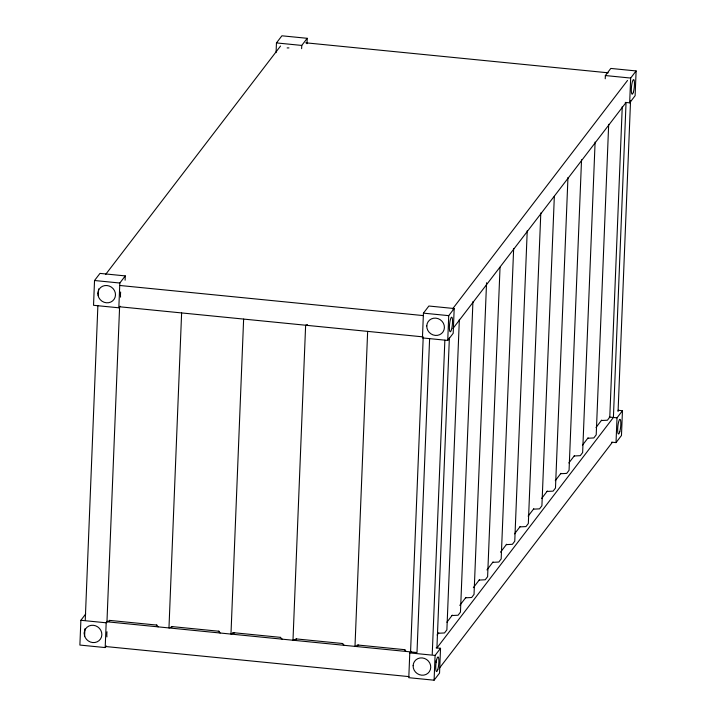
<?xml version="1.0" encoding="UTF-8"?>
<svg xmlns="http://www.w3.org/2000/svg" width="716" height="716" viewBox="0 0 716 716"><rect width="100%" height="100%" fill="white"/><g stroke="black" fill="none" stroke-linecap="round" stroke-linejoin="round"><path stroke-width="1.07" d="M85.732 613.952L80.881 620.289L79.888 645.062L105.189 647.568L106.398 645.993M125.112 280.207L125.282 275.902L99.98 273.396L94.53 280.511L93.536 305.293L118.829 307.799L120.046 306.215M84.595 636.578L84.909 628.755M85.267 619.814L97.877 305.75M98.289 295.69L98.557 288.987M105.189 647.568L106.183 622.795L107.391 621.211M118.829 307.799L119.832 283.026L125.282 275.902M429.609 338.659L416.998 652.536L106.961 621.783L119.608 306.779L423.219 336.896M181.622 312.937L168.967 627.932L172.619 626.652M243.628 319.085L230.973 634.081L234.633 632.801M276.072 52.617L276.457 42.924L281.907 35.8L307.209 38.306L306.994 43.694M301.624 48.661L301.758 45.43L307.209 38.306M367.648 331.383L354.993 646.387L358.644 645.107M410.993 651.336L409.785 652.911L408.791 677.694L434.093 680.2L439.543 673.076L440.537 648.302L436.142 647.864M423.433 313.143L422.44 337.916L447.733 340.431L453.192 333.307L454.186 308.533L428.884 306.018L423.433 313.143L448.735 315.649L454.186 308.533M410.563 651.9L423.174 338.015M432.24 654.236L444.86 340.172M434.093 680.2L435.086 655.426L440.537 648.302M447.733 340.431L448.735 315.649M449.397 337.415L436.921 647.944L613.397 417.473L626.053 102.478L452.968 328.51M459.359 319.327L446.882 629.856L444.511 632.953L438.443 633.257M472.936 301.597L460.46 612.126L458.088 615.232L452.02 615.527M486.549 282.757L474.037 594.396L471.665 597.502L465.597 597.806M500.037 267.256L487.614 576.675L485.233 579.772L479.174 580.076M513.658 248.416L501.182 558.945L498.81 562.042L492.742 562.346M527.236 230.686L514.759 541.215L512.388 544.312L506.319 544.616M540.804 212.956L528.336 523.486L525.965 526.582L519.897 526.887M554.336 196.345L541.914 505.756L539.533 508.861L533.474 509.157M567.958 177.496L555.482 488.026L553.11 491.131L547.051 491.436M581.535 159.775L569.059 470.305L566.687 473.401L560.619 473.706M595.103 142.045L582.636 452.575L580.264 455.671L574.196 455.976M605.226 78.778L605.36 75.547L610.811 68.432L636.112 70.938L635.119 95.711L629.668 102.836L625.265 102.397M608.681 124.316L596.213 434.845L593.832 437.941L587.773 438.246M622.258 106.586L609.781 417.115L607.41 420.22L601.351 420.516M611.616 442.175L616.02 442.604L617.013 417.831L622.464 410.707L618.069 410.277M629.668 102.836L630.662 78.062L636.112 70.938M618.069 411.557L630.545 100.84M622.464 410.707L621.47 435.489L616.02 442.604M105.565 274.541L280.538 46.03M452.539 308.954L627.511 80.452M437.109 635.003L438.747 632.863M446.891 622.231L452.324 615.134M459.788 605.387L465.901 597.404M473.365 587.657L479.469 579.683M486.943 569.927L493.047 561.953M500.511 552.197L506.624 544.223M514.553 533.868L520.201 526.493M528.131 516.138L533.769 508.763M541.708 498.408L547.346 491.042M555.285 480.678L560.923 473.312M568.853 462.948L574.5 455.582M582.43 445.218L588.078 437.852M596.007 427.497L601.646 420.122M439.391 668.198L612.332 442.345M307.459 324.599L305.634 325.234L292.987 640.229L296.639 638.949M106.961 621.783L110.613 620.503M305.732 42.808L608.224 72.817M276.457 42.924L301.758 45.43M605.36 75.547L630.662 78.062M94.53 280.511L119.832 283.026M119.912 285.487L423.514 315.613M609.316 417.07L617.013 417.831M109.244 620.36L157.064 625.104M171.518 626.545L219.338 631.288M232.682 632.613L280.502 637.356M296.075 638.896L342.785 643.532M357.239 644.964L405.059 649.707M80.881 620.289L106.183 622.795M409.785 652.911L435.086 655.426M105.413 646.503L409.015 676.62M404.388 649.645L406.16 651.462M342.382 643.487L344.154 645.313M280.377 637.338L282.14 639.155M218.362 631.19L220.134 633.007M156.356 625.041L158.129 626.858M106.917 636.918A7.393 1.414 -84.3 0 1 106.979 631.754M436.196 660.313A9.022 8.458 37.4 0 1 435.811 662.515M120.565 297.149A7.393 1.414 -84.3 0 1 120.628 291.985M287.125 47.945A9.022 8.458 37.4 0 1 288.96 47.936M619.779 431.766A7.393 1.414 -84.3 0 0 620.271 419.513A7.393 1.414 -84.3 0 0 617.684 428.696A7.393 1.414 -84.3 0 0 619.779 431.766M84.219 633.051A9.022 8.458 37.4 0 0 97.134 641.84A9.022 8.458 37.4 0 0 97.743 626.894A9.022 8.458 37.4 0 0 84.219 633.051M451.492 329.584A7.393 1.414 -84.3 0 0 451.984 317.331A7.393 1.414 -84.3 0 0 449.406 326.514A7.393 1.414 -84.3 0 0 451.492 329.584M426.772 325.914A9.022 8.458 37.4 0 0 439.687 334.694A9.022 8.458 37.4 0 0 440.286 319.748A9.022 8.458 37.4 0 0 426.772 325.914M633.418 91.997A7.393 1.414 -84.3 0 0 633.911 79.745A7.393 1.414 -84.3 0 0 631.333 88.918A7.393 1.414 -84.3 0 0 633.418 91.997M437.843 669.362A7.393 1.414 -84.3 0 0 438.335 657.109A7.393 1.414 -84.3 0 0 435.758 666.283A7.393 1.414 -84.3 0 0 437.843 669.362M413.123 665.683A9.022 8.458 37.4 0 0 426.038 674.463A9.022 8.458 37.4 0 0 426.638 659.525A9.022 8.458 37.4 0 0 413.123 665.683M97.868 293.283A9.022 8.458 37.4 0 0 110.783 302.062A9.022 8.458 37.4 0 0 111.383 287.125A9.022 8.458 37.4 0 0 97.868 293.283"/></g></svg>
